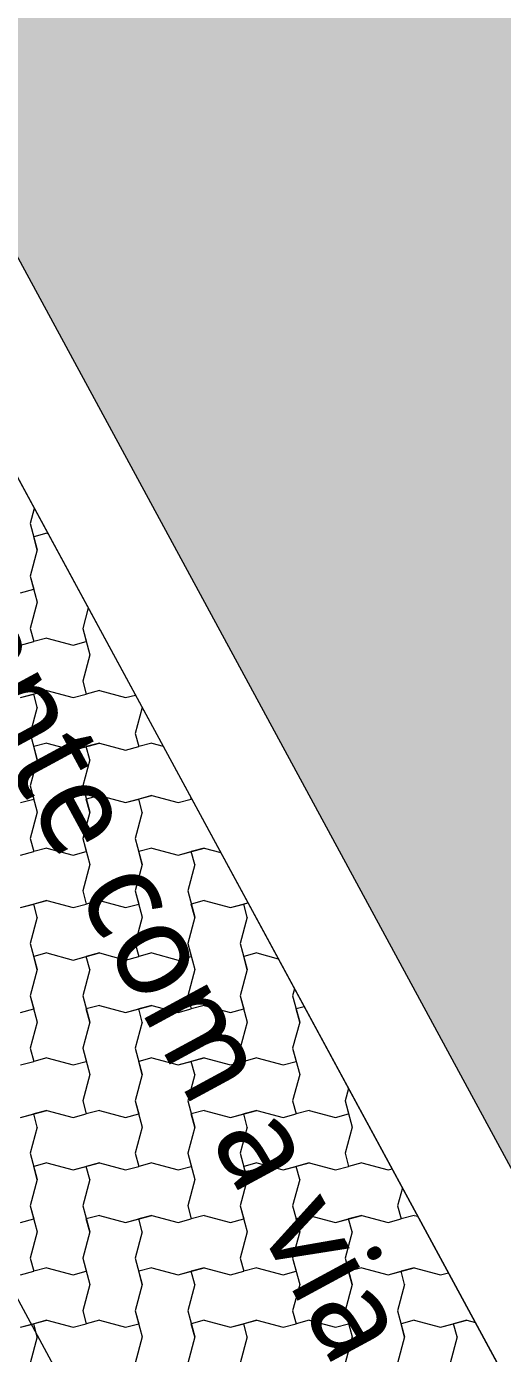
# Model space of a CAD drawing. Header units: metres. Extents: x -111189 to -108577, y -72951 to -72647.
# Drawn here: x -111175.472 to -111174.565, y -72926.03 to -72923.501 of the extents above; entities that cross this region are included whole.
import ezdxf

# ---------------------------------------------------------------- set-up
doc = ezdxf.new("R2010")
doc.units = ezdxf.units.M
doc.header["$MEASUREMENT"] = 0
doc.set_wipeout_variables(frame=1)
doc.linetypes.add('Wipeout_Contour', pattern=[1, 0, -1])
for name, color, linetype in [('00 - Cotas Implantação', 7, 'Continuous'), ('00 - Muros - Pormenores', 7, 'Continuous'), ('02 - PASSEIOS', 7, 'Continuous'), ('07 - MUROS', 7, 'Continuous'), ('Planta Piso -1_1_01 - TERRENO PROPOSTO', 7, 'Continuous')]:
    doc.layers.add(name, color=color, linetype=linetype)
doc.styles.add('ESTILO_GERADO_2', font='malgunsl.ttf')
doc.styles.add('ESTILO_GERADO_3', font='AGENCYR.TTF')
doc.dimstyles.new('ESTILO_GERADO__1', dxfattribs={"dimtxt": 0.15, "dimasz": 0.095, "dimexe": 0.18, "dimexo": 0.5, "dimgap": 0, "dimtad": 1, "dimzin": 0, "dimdsep": 46, "dimtxsty": 'ESTILO_GERADO_2', "dimblk": 'ARROWHEAD_2', "dimblk1": 'ARROWHEAD_2', "dimblk2": 'ARROWHEAD_2', "dimcen": 0.09, "dimclrd": 7, "dimclre": 7, "dimclrt": 7, "dimadec": 0, "dimazin": 0, "dimtfac": 1, "dimtdec": 4, "dimtmove": 0, "dimatfit": 3, "dimfxl": 1, "dimtolj": 1, "dimtzin": 0, "dimarcsym": 0})
doc.dimstyles.new('ESTILO_GERADO__2', dxfattribs={"dimtxt": 0.15, "dimasz": 0.057, "dimexe": 0.18, "dimexo": 0.05, "dimgap": 0, "dimtad": 1, "dimzin": 0, "dimdsep": 46, "dimtxsty": 'ESTILO_GERADO_3', "dimblk": 'ARROWHEAD_2', "dimblk1": 'ARROWHEAD_2', "dimblk2": 'ARROWHEAD_2', "dimcen": 0.09, "dimclrd": 7, "dimclre": 7, "dimclrt": 7, "dimadec": 0, "dimazin": 0, "dimtfac": 1, "dimtdec": 4, "dimtmove": 0, "dimatfit": 3, "dimfxl": 1, "dimtolj": 1, "dimtzin": 0, "dimarcsym": 0})

# ---------------------------------------------------------------- blocks, each defined once
blk = doc.blocks.new('*X25', base_point=(-110957.0649, -73026.2797))
at = {"layer": '02 - PASSEIOS', "color": 253, "linetype": 'Continuous', "lineweight": 9}
for p, q in [((-111175.4571, -72924.419), (-111175.4649, -72924.448)), ((-111175.4649, -72924.448), (-111175.4515, -72924.498)), ((-111175.4332, -72924.4663), (-111175.4582, -72924.473)), ((-111175.4332, -72924.4663), (-111175.4582, -72924.473)), ((-111175.4332, -72924.4663), (-111175.4312, -72924.4669)), ((-111175.4332, -72924.4663), (-111175.4312, -72924.4669)), ((-111175.4515, -72924.498), (-111175.4582, -72924.473)), ((-111175.4515, -72924.498), (-111175.4649, -72924.548)), ((-111175.4515, -72924.498), (-111175.4649, -72924.548)), ((-111175.4649, -72924.548), (-111175.4582, -72924.573)), ((-111175.4649, -72924.548), (-111175.4515, -72924.598)), ((-111175.4832, -72924.5797), (-111175.4582, -72924.573)), ((-111175.4515, -72924.598), (-111175.4649, -72924.648)), ((-111175.3543, -72924.6087), (-111175.3649, -72924.648)), ((-111175.3543, -72924.6087), (-111175.3649, -72924.648)), ((-111175.4649, -72924.648), (-111175.4582, -72924.673)), ((-111175.3649, -72924.648), (-111175.3582, -72924.673)), ((-111175.3649, -72924.648), (-111175.3515, -72924.698)), ((-111175.4832, -72924.6797), (-111175.4582, -72924.673)), ((-111175.4832, -72924.6797), (-111175.4582, -72924.673)), ((-111175.4332, -72924.6663), (-111175.4582, -72924.673)), ((-111175.4332, -72924.6663), (-111175.3832, -72924.6797)), ((-111175.3832, -72924.6797), (-111175.3582, -72924.673)), ((-111175.3515, -72924.698), (-111175.3649, -72924.748)), ((-111175.3649, -72924.748), (-111175.3582, -72924.773)), ((-111175.4832, -72924.7797), (-111175.4332, -72924.7663)), ((-111175.4832, -72924.7797), (-111175.4582, -72924.773)), ((-111175.4332, -72924.7663), (-111175.4582, -72924.773)), ((-111175.4515, -72924.798), (-111175.4582, -72924.773)), ((-111175.4332, -72924.7663), (-111175.3832, -72924.7797)), ((-111175.4332, -72924.7663), (-111175.3832, -72924.7797)), ((-111175.3832, -72924.7797), (-111175.3582, -72924.773)), ((-111175.3832, -72924.7797), (-111175.3582, -72924.773)), ((-111175.3332, -72924.7663), (-111175.3582, -72924.773)), ((-111175.3332, -72924.7663), (-111175.2832, -72924.7797)), ((-111175.2832, -72924.7797), (-111175.2644, -72924.7747)), ((-111175.4515, -72924.798), (-111175.4649, -72924.848)), ((-111175.2516, -72924.7985), (-111175.2649, -72924.848)), ((-111175.4649, -72924.848), (-111175.4515, -72924.898)), ((-111175.2649, -72924.848), (-111175.2582, -72924.873)), ((-111175.4332, -72924.8663), (-111175.4582, -72924.873)), ((-111175.4332, -72924.8663), (-111175.4582, -72924.873)), ((-111175.4515, -72924.898), (-111175.4582, -72924.873)), ((-111175.4332, -72924.8663), (-111175.3832, -72924.8797)), ((-111175.4332, -72924.8663), (-111175.3832, -72924.8797)), ((-111175.3832, -72924.8797), (-111175.3332, -72924.8663)), ((-111175.3832, -72924.8797), (-111175.3582, -72924.873)), ((-111175.3332, -72924.8663), (-111175.3582, -72924.873)), ((-111175.3515, -72924.898), (-111175.3582, -72924.873)), ((-111175.3332, -72924.8663), (-111175.2832, -72924.8797)), ((-111175.3332, -72924.8663), (-111175.2832, -72924.8797)), ((-111175.2832, -72924.8797), (-111175.2582, -72924.873)), ((-111175.2832, -72924.8797), (-111175.2582, -72924.873)), ((-111175.2332, -72924.8663), (-111175.2582, -72924.873)), ((-111175.2332, -72924.8663), (-111175.2117, -72924.8721)), ((-111175.4515, -72924.898), (-111175.4649, -72924.948)), ((-111175.4515, -72924.898), (-111175.4649, -72924.948)), ((-111175.3515, -72924.898), (-111175.3649, -72924.948)), ((-111175.4649, -72924.948), (-111175.4582, -72924.973)), ((-111175.4649, -72924.948), (-111175.4515, -72924.998)), ((-111175.3649, -72924.948), (-111175.3515, -72924.998)), ((-111175.4832, -72924.9797), (-111175.4582, -72924.973)), ((-111175.3332, -72924.9663), (-111175.3582, -72924.973)), ((-111175.3332, -72924.9663), (-111175.3582, -72924.973)), ((-111175.3515, -72924.998), (-111175.3582, -72924.973)), ((-111175.3332, -72924.9663), (-111175.2832, -72924.9797)), ((-111175.3332, -72924.9663), (-111175.2832, -72924.9797)), ((-111175.2832, -72924.9797), (-111175.2332, -72924.9663)), ((-111175.2832, -72924.9797), (-111175.2582, -72924.973)), ((-111175.2332, -72924.9663), (-111175.2582, -72924.973)), ((-111175.2515, -72924.998), (-111175.2582, -72924.973)), ((-111175.2332, -72924.9663), (-111175.1832, -72924.9797)), ((-111175.2332, -72924.9663), (-111175.1832, -72924.9797)), ((-111175.1832, -72924.9797), (-111175.1582, -72924.973)), ((-111175.1832, -72924.9797), (-111175.1582, -72924.973)), ((-111175.1593, -72924.9689), (-111175.1582, -72924.973)), ((-111175.1572, -72924.9728), (-111175.1582, -72924.973)), ((-111175.4515, -72924.998), (-111175.4649, -72925.048)), ((-111175.3515, -72924.998), (-111175.3649, -72925.048)), ((-111175.3515, -72924.998), (-111175.3649, -72925.048)), ((-111175.2515, -72924.998), (-111175.2649, -72925.048)), ((-111175.4649, -72925.048), (-111175.4582, -72925.073)), ((-111175.3649, -72925.048), (-111175.3582, -72925.073)), ((-111175.3649, -72925.048), (-111175.3515, -72925.098)), ((-111175.2649, -72925.048), (-111175.2515, -72925.098)), ((-111175.4832, -72925.0797), (-111175.4582, -72925.073)), ((-111175.4832, -72925.0797), (-111175.4582, -72925.073)), ((-111175.4332, -72925.0663), (-111175.4582, -72925.073)), ((-111175.4332, -72925.0663), (-111175.3832, -72925.0797)), ((-111175.3832, -72925.0797), (-111175.3582, -72925.073)), ((-111175.2332, -72925.0663), (-111175.2582, -72925.073)), ((-111175.2332, -72925.0663), (-111175.2582, -72925.073)), ((-111175.2515, -72925.098), (-111175.2582, -72925.073)), ((-111175.2332, -72925.0663), (-111175.1832, -72925.0797)), ((-111175.2332, -72925.0663), (-111175.1832, -72925.0797)), ((-111175.1832, -72925.0797), (-111175.1332, -72925.0663)), ((-111175.1832, -72925.0797), (-111175.1582, -72925.073)), ((-111175.1332, -72925.0663), (-111175.1582, -72925.073)), ((-111175.1515, -72925.098), (-111175.1582, -72925.073)), ((-111175.1332, -72925.0663), (-111175.102, -72925.0747)), ((-111175.1332, -72925.0663), (-111175.102, -72925.0747)), ((-111175.3515, -72925.098), (-111175.3649, -72925.148)), ((-111175.2515, -72925.098), (-111175.2649, -72925.148)), ((-111175.2515, -72925.098), (-111175.2649, -72925.148)), ((-111175.1515, -72925.098), (-111175.1649, -72925.148)), ((-111175.3649, -72925.148), (-111175.3582, -72925.173)), ((-111175.2649, -72925.148), (-111175.2582, -72925.173)), ((-111175.2649, -72925.148), (-111175.2515, -72925.198)), ((-111175.1649, -72925.148), (-111175.1515, -72925.198)), ((-111175.4832, -72925.1797), (-111175.4332, -72925.1663)), ((-111175.4832, -72925.1797), (-111175.4582, -72925.173)), ((-111175.4332, -72925.1663), (-111175.4582, -72925.173)), ((-111175.4515, -72925.198), (-111175.4582, -72925.173)), ((-111175.4332, -72925.1663), (-111175.3832, -72925.1797)), ((-111175.4332, -72925.1663), (-111175.3832, -72925.1797)), ((-111175.3832, -72925.1797), (-111175.3582, -72925.173)), ((-111175.3832, -72925.1797), (-111175.3582, -72925.173)), ((-111175.3332, -72925.1663), (-111175.3582, -72925.173)), ((-111175.3332, -72925.1663), (-111175.2832, -72925.1797)), ((-111175.2832, -72925.1797), (-111175.2582, -72925.173)), ((-111175.1332, -72925.1663), (-111175.1582, -72925.173)), ((-111175.1332, -72925.1663), (-111175.1582, -72925.173)), ((-111175.1515, -72925.198), (-111175.1582, -72925.173)), ((-111175.1332, -72925.1663), (-111175.0832, -72925.1797)), ((-111175.1332, -72925.1663), (-111175.0832, -72925.1797)), ((-111175.0832, -72925.1797), (-111175.0499, -72925.1708)), ((-111175.0832, -72925.1797), (-111175.0582, -72925.173)), ((-111175.0499, -72925.1708), (-111175.0582, -72925.173)), ((-111175.0515, -72925.198), (-111175.0582, -72925.173)), ((-111175.4515, -72925.198), (-111175.4649, -72925.248)), ((-111175.2515, -72925.198), (-111175.2649, -72925.248)), ((-111175.1515, -72925.198), (-111175.1649, -72925.248)), ((-111175.1515, -72925.198), (-111175.1649, -72925.248)), ((-111175.0515, -72925.198), (-111175.0649, -72925.248)), ((-111175.4649, -72925.248), (-111175.4515, -72925.298)), ((-111175.2649, -72925.248), (-111175.2582, -72925.273)), ((-111175.1649, -72925.248), (-111175.1582, -72925.273)), ((-111175.1649, -72925.248), (-111175.1515, -72925.298)), ((-111175.0649, -72925.248), (-111175.0515, -72925.298)), ((-111175.4332, -72925.2663), (-111175.4582, -72925.273)), ((-111175.4332, -72925.2663), (-111175.4582, -72925.273)), ((-111175.4515, -72925.298), (-111175.4582, -72925.273)), ((-111175.4332, -72925.2663), (-111175.3832, -72925.2797)), ((-111175.4332, -72925.2663), (-111175.3832, -72925.2797)), ((-111175.3832, -72925.2797), (-111175.3332, -72925.2663)), ((-111175.3832, -72925.2797), (-111175.3582, -72925.273)), ((-111175.3332, -72925.2663), (-111175.3582, -72925.273)), ((-111175.3515, -72925.298), (-111175.3582, -72925.273)), ((-111175.3332, -72925.2663), (-111175.2832, -72925.2797)), ((-111175.3332, -72925.2663), (-111175.2832, -72925.2797)), ((-111175.2832, -72925.2797), (-111175.2582, -72925.273)), ((-111175.2832, -72925.2797), (-111175.2582, -72925.273)), ((-111175.2332, -72925.2663), (-111175.2582, -72925.273)), ((-111175.2332, -72925.2663), (-111175.1832, -72925.2797)), ((-111175.1832, -72925.2797), (-111175.1582, -72925.273)), ((-111175.0332, -72925.2663), (-111175.0582, -72925.273)), ((-111175.0332, -72925.2663), (-111175.0582, -72925.273)), ((-111175.0515, -72925.298), (-111175.0582, -72925.273)), ((-111175.0332, -72925.2663), (-111174.9923, -72925.2773)), ((-111175.0332, -72925.2663), (-111174.9923, -72925.2773)), ((-111175.4515, -72925.298), (-111175.4649, -72925.348)), ((-111175.4515, -72925.298), (-111175.4649, -72925.348)), ((-111175.3515, -72925.298), (-111175.3649, -72925.348)), ((-111175.1515, -72925.298), (-111175.1649, -72925.348)), ((-111175.0515, -72925.298), (-111175.0649, -72925.348)), ((-111175.0515, -72925.298), (-111175.0649, -72925.348)), ((-111175.4649, -72925.348), (-111175.4582, -72925.373)), ((-111175.4649, -72925.348), (-111175.4515, -72925.398)), ((-111175.3649, -72925.348), (-111175.3515, -72925.398)), ((-111175.1649, -72925.348), (-111175.1582, -72925.373)), ((-111175.0649, -72925.348), (-111175.0582, -72925.373)), ((-111175.0649, -72925.348), (-111175.0515, -72925.398)), ((-111174.9613, -72925.3346), (-111174.9649, -72925.348)), ((-111174.9649, -72925.348), (-111174.9515, -72925.398)), ((-111175.4832, -72925.3797), (-111175.4582, -72925.373)), ((-111175.3332, -72925.3663), (-111175.3582, -72925.373)), ((-111175.3332, -72925.3663), (-111175.3582, -72925.373)), ((-111175.3515, -72925.398), (-111175.3582, -72925.373)), ((-111175.3332, -72925.3663), (-111175.2832, -72925.3797)), ((-111175.3332, -72925.3663), (-111175.2832, -72925.3797)), ((-111175.2832, -72925.3797), (-111175.2332, -72925.3663)), ((-111175.2832, -72925.3797), (-111175.2582, -72925.373)), ((-111175.2332, -72925.3663), (-111175.2582, -72925.373)), ((-111175.2515, -72925.398), (-111175.2582, -72925.373)), ((-111175.2332, -72925.3663), (-111175.1832, -72925.3797)), ((-111175.2332, -72925.3663), (-111175.1832, -72925.3797)), ((-111175.1832, -72925.3797), (-111175.1582, -72925.373)), ((-111175.1832, -72925.3797), (-111175.1582, -72925.373)), ((-111175.1332, -72925.3663), (-111175.1582, -72925.373)), ((-111175.1332, -72925.3663), (-111175.0832, -72925.3797)), ((-111175.0832, -72925.3797), (-111175.0582, -72925.373)), ((-111174.9427, -72925.3689), (-111174.9582, -72925.373)), ((-111174.9427, -72925.3689), (-111174.9582, -72925.373)), ((-111174.9515, -72925.398), (-111174.9582, -72925.373)), ((-111175.4515, -72925.398), (-111175.4649, -72925.448)), ((-111175.3515, -72925.398), (-111175.3649, -72925.448)), ((-111175.3515, -72925.398), (-111175.3649, -72925.448)), ((-111175.2515, -72925.398), (-111175.2649, -72925.448)), ((-111175.0515, -72925.398), (-111175.0649, -72925.448)), ((-111174.9515, -72925.398), (-111174.9649, -72925.448)), ((-111174.9515, -72925.398), (-111174.9649, -72925.448)), ((-111175.4649, -72925.448), (-111175.4582, -72925.473)), ((-111175.3649, -72925.448), (-111175.3582, -72925.473)), ((-111175.3649, -72925.448), (-111175.3515, -72925.498)), ((-111175.2649, -72925.448), (-111175.2515, -72925.498)), ((-111175.0649, -72925.448), (-111175.0582, -72925.473)), ((-111174.9649, -72925.448), (-111174.9582, -72925.473)), ((-111174.9649, -72925.448), (-111174.9515, -72925.498)), ((-111175.4832, -72925.4797), (-111175.4582, -72925.473)), ((-111175.4832, -72925.4797), (-111175.4582, -72925.473)), ((-111175.4332, -72925.4663), (-111175.4582, -72925.473)), ((-111175.4332, -72925.4663), (-111175.3832, -72925.4797)), ((-111175.3832, -72925.4797), (-111175.3582, -72925.473)), ((-111175.2332, -72925.4663), (-111175.2582, -72925.473)), ((-111175.2332, -72925.4663), (-111175.2582, -72925.473)), ((-111175.2515, -72925.498), (-111175.2582, -72925.473)), ((-111175.2332, -72925.4663), (-111175.1832, -72925.4797)), ((-111175.2332, -72925.4663), (-111175.1832, -72925.4797)), ((-111175.1832, -72925.4797), (-111175.1332, -72925.4663)), ((-111175.1832, -72925.4797), (-111175.1582, -72925.473)), ((-111175.1332, -72925.4663), (-111175.1582, -72925.473)), ((-111175.1515, -72925.498), (-111175.1582, -72925.473)), ((-111175.1332, -72925.4663), (-111175.0832, -72925.4797)), ((-111175.1332, -72925.4663), (-111175.0832, -72925.4797)), ((-111175.0832, -72925.4797), (-111175.0582, -72925.473)), ((-111175.0832, -72925.4797), (-111175.0582, -72925.473)), ((-111175.0332, -72925.4663), (-111175.0582, -72925.473)), ((-111175.0332, -72925.4663), (-111174.9832, -72925.4797)), ((-111174.9832, -72925.4797), (-111174.9582, -72925.473)), ((-111175.3515, -72925.498), (-111175.3649, -72925.548)), ((-111175.2515, -72925.498), (-111175.2649, -72925.548)), ((-111175.2515, -72925.498), (-111175.2649, -72925.548)), ((-111175.1515, -72925.498), (-111175.1649, -72925.548)), ((-111174.9515, -72925.498), (-111174.9649, -72925.548)), ((-111174.8585, -72925.5243), (-111174.8649, -72925.548)), ((-111174.8585, -72925.5243), (-111174.8649, -72925.548)), ((-111175.3649, -72925.548), (-111175.3582, -72925.573)), ((-111175.2649, -72925.548), (-111175.2582, -72925.573)), ((-111175.2649, -72925.548), (-111175.2515, -72925.598)), ((-111175.1649, -72925.548), (-111175.1515, -72925.598)), ((-111174.9649, -72925.548), (-111174.9582, -72925.573)), ((-111174.8649, -72925.548), (-111174.8582, -72925.573)), ((-111174.8649, -72925.548), (-111174.8515, -72925.598)), ((-111175.4832, -72925.5797), (-111175.4332, -72925.5663)), ((-111175.4832, -72925.5797), (-111175.4582, -72925.573)), ((-111175.4332, -72925.5663), (-111175.4582, -72925.573)), ((-111175.4515, -72925.598), (-111175.4582, -72925.573)), ((-111175.4332, -72925.5663), (-111175.3832, -72925.5797)), ((-111175.4332, -72925.5663), (-111175.3832, -72925.5797)), ((-111175.3832, -72925.5797), (-111175.3582, -72925.573)), ((-111175.3832, -72925.5797), (-111175.3582, -72925.573)), ((-111175.3332, -72925.5663), (-111175.3582, -72925.573)), ((-111175.3332, -72925.5663), (-111175.2832, -72925.5797)), ((-111175.2832, -72925.5797), (-111175.2582, -72925.573)), ((-111175.1332, -72925.5663), (-111175.1582, -72925.573)), ((-111175.1332, -72925.5663), (-111175.1582, -72925.573)), ((-111175.1515, -72925.598), (-111175.1582, -72925.573)), ((-111175.1332, -72925.5663), (-111175.0832, -72925.5797)), ((-111175.1332, -72925.5663), (-111175.0832, -72925.5797)), ((-111175.0832, -72925.5797), (-111175.0332, -72925.5663)), ((-111175.0832, -72925.5797), (-111175.0582, -72925.573)), ((-111175.0332, -72925.5663), (-111175.0582, -72925.573)), ((-111175.0515, -72925.598), (-111175.0582, -72925.573)), ((-111175.0332, -72925.5663), (-111174.9832, -72925.5797)), ((-111175.0332, -72925.5663), (-111174.9832, -72925.5797)), ((-111174.9832, -72925.5797), (-111174.9582, -72925.573)), ((-111174.9832, -72925.5797), (-111174.9582, -72925.573)), ((-111174.9332, -72925.5663), (-111174.9582, -72925.573)), ((-111174.9332, -72925.5663), (-111174.8832, -72925.5797)), ((-111174.8832, -72925.5797), (-111174.8582, -72925.573)), ((-111175.4515, -72925.598), (-111175.4649, -72925.648)), ((-111175.2515, -72925.598), (-111175.2649, -72925.648)), ((-111175.1515, -72925.598), (-111175.1649, -72925.648)), ((-111175.1515, -72925.598), (-111175.1649, -72925.648)), ((-111175.0515, -72925.598), (-111175.0649, -72925.648)), ((-111174.8515, -72925.598), (-111174.8649, -72925.648)), ((-111175.4649, -72925.648), (-111175.4515, -72925.698)), ((-111175.2649, -72925.648), (-111175.2582, -72925.673)), ((-111175.1649, -72925.648), (-111175.1582, -72925.673)), ((-111175.1649, -72925.648), (-111175.1515, -72925.698)), ((-111175.0649, -72925.648), (-111175.0515, -72925.698)), ((-111174.8649, -72925.648), (-111174.8582, -72925.673)), ((-111175.4332, -72925.6663), (-111175.4582, -72925.673)), ((-111175.4332, -72925.6663), (-111175.4582, -72925.673)), ((-111175.4515, -72925.698), (-111175.4582, -72925.673)), ((-111175.4332, -72925.6663), (-111175.3832, -72925.6797)), ((-111175.4332, -72925.6663), (-111175.3832, -72925.6797)), ((-111175.3832, -72925.6797), (-111175.3332, -72925.6663)), ((-111175.3832, -72925.6797), (-111175.3582, -72925.673)), ((-111175.3332, -72925.6663), (-111175.3582, -72925.673)), ((-111175.3515, -72925.698), (-111175.3582, -72925.673)), ((-111175.3332, -72925.6663), (-111175.2832, -72925.6797)), ((-111175.3332, -72925.6663), (-111175.2832, -72925.6797)), ((-111175.2832, -72925.6797), (-111175.2582, -72925.673)), ((-111175.2832, -72925.6797), (-111175.2582, -72925.673)), ((-111175.2332, -72925.6663), (-111175.2582, -72925.673)), ((-111175.2332, -72925.6663), (-111175.1832, -72925.6797)), ((-111175.1832, -72925.6797), (-111175.1582, -72925.673)), ((-111175.0332, -72925.6663), (-111175.0582, -72925.673)), ((-111175.0332, -72925.6663), (-111175.0582, -72925.673)), ((-111175.0515, -72925.698), (-111175.0582, -72925.673)), ((-111175.0332, -72925.6663), (-111174.9832, -72925.6797)), ((-111175.0332, -72925.6663), (-111174.9832, -72925.6797)), ((-111174.9832, -72925.6797), (-111174.9332, -72925.6663)), ((-111174.9832, -72925.6797), (-111174.9582, -72925.673)), ((-111174.9332, -72925.6663), (-111174.9582, -72925.673)), ((-111174.9515, -72925.698), (-111174.9582, -72925.673)), ((-111174.9332, -72925.6663), (-111174.8832, -72925.6797)), ((-111174.9332, -72925.6663), (-111174.8832, -72925.6797)), ((-111174.8832, -72925.6797), (-111174.8582, -72925.673)), ((-111174.8832, -72925.6797), (-111174.8582, -72925.673)), ((-111174.8332, -72925.6663), (-111174.8582, -72925.673)), ((-111174.8332, -72925.6663), (-111174.7832, -72925.6797)), ((-111174.7832, -72925.6797), (-111174.7755, -72925.6777)), ((-111175.4515, -72925.698), (-111175.4649, -72925.748)), ((-111175.4515, -72925.698), (-111175.4649, -72925.748)), ((-111175.3515, -72925.698), (-111175.3649, -72925.748)), ((-111175.1515, -72925.698), (-111175.1649, -72925.748)), ((-111175.0515, -72925.698), (-111175.0649, -72925.748)), ((-111175.0515, -72925.698), (-111175.0649, -72925.748)), ((-111174.9515, -72925.698), (-111174.9649, -72925.748)), ((-111174.7558, -72925.714), (-111174.7649, -72925.748)), ((-111175.4649, -72925.748), (-111175.4582, -72925.773)), ((-111175.4649, -72925.748), (-111175.4515, -72925.798)), ((-111175.3649, -72925.748), (-111175.3515, -72925.798)), ((-111175.1649, -72925.748), (-111175.1582, -72925.773)), ((-111175.0649, -72925.748), (-111175.0582, -72925.773)), ((-111175.0649, -72925.748), (-111175.0515, -72925.798)), ((-111174.9649, -72925.748), (-111174.9515, -72925.798)), ((-111174.7649, -72925.748), (-111174.7582, -72925.773)), ((-111175.4832, -72925.7797), (-111175.4582, -72925.773)), ((-111175.3332, -72925.7663), (-111175.3582, -72925.773)), ((-111175.3332, -72925.7663), (-111175.3582, -72925.773)), ((-111175.3515, -72925.798), (-111175.3582, -72925.773)), ((-111175.3332, -72925.7663), (-111175.2832, -72925.7797)), ((-111175.3332, -72925.7663), (-111175.2832, -72925.7797)), ((-111175.2832, -72925.7797), (-111175.2332, -72925.7663)), ((-111175.2832, -72925.7797), (-111175.2582, -72925.773)), ((-111175.2332, -72925.7663), (-111175.2582, -72925.773)), ((-111175.2515, -72925.798), (-111175.2582, -72925.773)), ((-111175.2332, -72925.7663), (-111175.1832, -72925.7797)), ((-111175.2332, -72925.7663), (-111175.1832, -72925.7797)), ((-111175.1832, -72925.7797), (-111175.1582, -72925.773)), ((-111175.1832, -72925.7797), (-111175.1582, -72925.773)), ((-111175.1332, -72925.7663), (-111175.1582, -72925.773)), ((-111175.1332, -72925.7663), (-111175.0832, -72925.7797)), ((-111175.0832, -72925.7797), (-111175.0582, -72925.773)), ((-111174.9332, -72925.7663), (-111174.9582, -72925.773)), ((-111174.9332, -72925.7663), (-111174.9582, -72925.773)), ((-111174.9515, -72925.798), (-111174.9582, -72925.773)), ((-111174.9332, -72925.7663), (-111174.8832, -72925.7797)), ((-111174.9332, -72925.7663), (-111174.8832, -72925.7797)), ((-111174.8832, -72925.7797), (-111174.8332, -72925.7663)), ((-111174.8832, -72925.7797), (-111174.8582, -72925.773)), ((-111174.8332, -72925.7663), (-111174.8582, -72925.773)), ((-111174.8515, -72925.798), (-111174.8582, -72925.773)), ((-111174.8332, -72925.7663), (-111174.7832, -72925.7797)), ((-111174.8332, -72925.7663), (-111174.7832, -72925.7797)), ((-111174.7832, -72925.7797), (-111174.7582, -72925.773)), ((-111174.7832, -72925.7797), (-111174.7582, -72925.773)), ((-111174.7332, -72925.7663), (-111174.7582, -72925.773)), ((-111174.7332, -72925.7663), (-111174.7265, -72925.7681)), ((-111175.4515, -72925.798), (-111175.4649, -72925.848)), ((-111175.3515, -72925.798), (-111175.3649, -72925.848)), ((-111175.3515, -72925.798), (-111175.3649, -72925.848)), ((-111175.2515, -72925.798), (-111175.2649, -72925.848)), ((-111175.0515, -72925.798), (-111175.0649, -72925.848)), ((-111174.9515, -72925.798), (-111174.9649, -72925.848)), ((-111174.9515, -72925.798), (-111174.9649, -72925.848)), ((-111174.8515, -72925.798), (-111174.8649, -72925.848)), ((-111175.4649, -72925.848), (-111175.4582, -72925.873)), ((-111175.3649, -72925.848), (-111175.3582, -72925.873)), ((-111175.3649, -72925.848), (-111175.3515, -72925.898)), ((-111175.2649, -72925.848), (-111175.2515, -72925.898)), ((-111175.0649, -72925.848), (-111175.0582, -72925.873)), ((-111174.9649, -72925.848), (-111174.9582, -72925.873)), ((-111174.9649, -72925.848), (-111174.9515, -72925.898)), ((-111174.8649, -72925.848), (-111174.8515, -72925.898)), ((-111175.4832, -72925.8797), (-111175.4582, -72925.873)), ((-111175.4832, -72925.8797), (-111175.4582, -72925.873)), ((-111175.4332, -72925.8663), (-111175.4582, -72925.873)), ((-111175.4332, -72925.8663), (-111175.3832, -72925.8797)), ((-111175.3832, -72925.8797), (-111175.3582, -72925.873)), ((-111175.2332, -72925.8663), (-111175.2582, -72925.873)), ((-111175.2332, -72925.8663), (-111175.2582, -72925.873)), ((-111175.2515, -72925.898), (-111175.2582, -72925.873)), ((-111175.2332, -72925.8663), (-111175.1832, -72925.8797)), ((-111175.2332, -72925.8663), (-111175.1832, -72925.8797)), ((-111175.1832, -72925.8797), (-111175.1332, -72925.8663)), ((-111175.1832, -72925.8797), (-111175.1582, -72925.873)), ((-111175.1332, -72925.8663), (-111175.1582, -72925.873)), ((-111175.1515, -72925.898), (-111175.1582, -72925.873)), ((-111175.1332, -72925.8663), (-111175.0832, -72925.8797)), ((-111175.1332, -72925.8663), (-111175.0832, -72925.8797)), ((-111175.0832, -72925.8797), (-111175.0582, -72925.873)), ((-111175.0832, -72925.8797), (-111175.0582, -72925.873)), ((-111175.0332, -72925.8663), (-111175.0582, -72925.873)), ((-111175.0332, -72925.8663), (-111174.9832, -72925.8797)), ((-111174.9832, -72925.8797), (-111174.9582, -72925.873)), ((-111174.8332, -72925.8663), (-111174.8582, -72925.873)), ((-111174.8332, -72925.8663), (-111174.8582, -72925.873)), ((-111174.8515, -72925.898), (-111174.8582, -72925.873)), ((-111174.8332, -72925.8663), (-111174.7832, -72925.8797)), ((-111174.8332, -72925.8663), (-111174.7832, -72925.8797)), ((-111174.7832, -72925.8797), (-111174.7332, -72925.8663)), ((-111174.7832, -72925.8797), (-111174.7582, -72925.873)), ((-111174.7332, -72925.8663), (-111174.7582, -72925.873)), ((-111174.7515, -72925.898), (-111174.7582, -72925.873)), ((-111174.7332, -72925.8663), (-111174.6832, -72925.8797)), ((-111174.7332, -72925.8663), (-111174.6832, -72925.8797)), ((-111174.6832, -72925.8797), (-111174.6682, -72925.8757)), ((-111174.6832, -72925.8797), (-111174.6682, -72925.8757)), ((-111175.3515, -72925.898), (-111175.3649, -72925.948)), ((-111175.2515, -72925.898), (-111175.2649, -72925.948)), ((-111175.2515, -72925.898), (-111175.2649, -72925.948)), ((-111175.1515, -72925.898), (-111175.1649, -72925.948)), ((-111174.9515, -72925.898), (-111174.9649, -72925.948)), ((-111174.8515, -72925.898), (-111174.8649, -72925.948)), ((-111174.8515, -72925.898), (-111174.8649, -72925.948)), ((-111174.7515, -72925.898), (-111174.7649, -72925.948)), ((-111175.3649, -72925.948), (-111175.3582, -72925.973)), ((-111175.2649, -72925.948), (-111175.2582, -72925.973)), ((-111175.2649, -72925.948), (-111175.2515, -72925.998)), ((-111175.1649, -72925.948), (-111175.1515, -72925.998)), ((-111174.9649, -72925.948), (-111174.9582, -72925.973)), ((-111174.8649, -72925.948), (-111174.8582, -72925.973)), ((-111174.8649, -72925.948), (-111174.8515, -72925.998)), ((-111174.7649, -72925.948), (-111174.7515, -72925.998)), ((-111175.4832, -72925.9797), (-111175.4332, -72925.9663)), ((-111175.4832, -72925.9797), (-111175.4582, -72925.973)), ((-111175.4332, -72925.9663), (-111175.4582, -72925.973)), ((-111175.4515, -72925.998), (-111175.4582, -72925.973)), ((-111175.4332, -72925.9663), (-111175.3832, -72925.9797)), ((-111175.4332, -72925.9663), (-111175.3832, -72925.9797)), ((-111175.3832, -72925.9797), (-111175.3582, -72925.973)), ((-111175.3832, -72925.9797), (-111175.3582, -72925.973)), ((-111175.3332, -72925.9663), (-111175.3582, -72925.973)), ((-111175.3332, -72925.9663), (-111175.2832, -72925.9797)), ((-111175.2832, -72925.9797), (-111175.2582, -72925.973)), ((-111175.1332, -72925.9663), (-111175.1582, -72925.973)), ((-111175.1332, -72925.9663), (-111175.1582, -72925.973)), ((-111175.1515, -72925.998), (-111175.1582, -72925.973)), ((-111175.1332, -72925.9663), (-111175.0832, -72925.9797)), ((-111175.1332, -72925.9663), (-111175.0832, -72925.9797)), ((-111175.0832, -72925.9797), (-111175.0332, -72925.9663)), ((-111175.0832, -72925.9797), (-111175.0582, -72925.973)), ((-111175.0332, -72925.9663), (-111175.0582, -72925.973)), ((-111175.0515, -72925.998), (-111175.0582, -72925.973)), ((-111175.0332, -72925.9663), (-111174.9832, -72925.9797)), ((-111175.0332, -72925.9663), (-111174.9832, -72925.9797)), ((-111174.9832, -72925.9797), (-111174.9582, -72925.973)), ((-111174.9832, -72925.9797), (-111174.9582, -72925.973)), ((-111174.9332, -72925.9663), (-111174.9582, -72925.973)), ((-111174.9332, -72925.9663), (-111174.8832, -72925.9797)), ((-111174.8832, -72925.9797), (-111174.8582, -72925.973)), ((-111174.7332, -72925.9663), (-111174.7582, -72925.973)), ((-111174.7332, -72925.9663), (-111174.7582, -72925.973)), ((-111174.7515, -72925.998), (-111174.7582, -72925.973)), ((-111174.7332, -72925.9663), (-111174.6832, -72925.9797)), ((-111174.7332, -72925.9663), (-111174.6832, -72925.9797)), ((-111174.6832, -72925.9797), (-111174.6332, -72925.9663)), ((-111174.6832, -72925.9797), (-111174.6582, -72925.973)), ((-111174.6332, -72925.9663), (-111174.6582, -72925.973)), ((-111174.6515, -72925.998), (-111174.6582, -72925.973)), ((-111174.6332, -72925.9663), (-111174.6168, -72925.9707)), ((-111174.6332, -72925.9663), (-111174.6168, -72925.9707)), ((-111175.4515, -72925.998), (-111175.4649, -72926.048)), ((-111175.2515, -72925.998), (-111175.2649, -72926.048)), ((-111175.1515, -72925.998), (-111175.1649, -72926.048)), ((-111175.1515, -72925.998), (-111175.1649, -72926.048)), ((-111175.0515, -72925.998), (-111175.0649, -72926.048)), ((-111174.8515, -72925.998), (-111174.8649, -72926.048)), ((-111174.7515, -72925.998), (-111174.7649, -72926.048)), ((-111174.7515, -72925.998), (-111174.7649, -72926.048)), ((-111174.6515, -72925.998), (-111174.6649, -72926.048))]:
    blk.add_line(p, q, dxfattribs=at)
blk = doc.blocks.new('Malha_8_1', base_point=(-111182.45, -72914.5203))
at = {"color": 254, "linetype": 'Wipeout_Contour', "lineweight": 0, "ltscale": 1861428.278801215}
blk.add_wipeout([(-111182.45, -72914.5203), (-111181.1398, -72916.9324), (-111179.283, -72920.3506), (-111178.6992, -72921.4255), (-111173.1932, -72931.5618), (-111171.3979, -72934.867), (-111163.9365, -72948.6033), (-111162.5896, -72948.18), (-111170.1617, -72934.1975), (-111171.9536, -72930.8885), (-111177.4458, -72920.7467), (-111178.0283, -72919.6711), (-111179.8807, -72916.2505), (-111181.0503, -72914.0907)], dxfattribs=at).dxf.layer = '02 - PASSEIOS'
at = {"layer": '02 - PASSEIOS', "color": 7, "linetype": 'Continuous', "lineweight": 13, "flags": 128}
blk.add_lwpolyline([(-111182.45, -72914.5203), (-111181.0503, -72914.0907), (-111179.8807, -72916.2505), (-111178.0283, -72919.6711), (-111177.4458, -72920.7467), (-111171.9536, -72930.8885), (-111170.1617, -72934.1975), (-111162.5896, -72948.18), (-111163.9365, -72948.6033), (-111171.3979, -72934.867), (-111173.1932, -72931.5618), (-111178.6992, -72921.4255), (-111179.283, -72920.3506), (-111181.1398, -72916.9324)], close=True, dxfattribs=at)
at = {"layer": '02 - PASSEIOS', "color": 7, "lineweight": 13}
blk.add_blockref('*X25', (-110957.0649, -73026.2797), dxfattribs=at)
blk = doc.blocks.new('*D84', base_point=(-110957.0649, -73026.2797))
at = {"layer": '00 - Muros - Pormenores', "color": 7, "linetype": 'Continuous', "lineweight": 5, "transparency": 16777216}
for p, q in [((-111178.2899, -72920.8715), (-111178.191, -72920.818)), ((-111178.1972, -72920.8459), (-111178.2838, -72920.8436)), ((-111178.2405, -72920.8448), (-111178.0923, -72921.1183)), ((-111178.1418, -72921.1451), (-111178.0429, -72921.0915)), ((-111178.0491, -72921.1195), (-111178.1356, -72921.1171)), ((-111178.0923, -72921.1183), (-111170.9142, -72934.3734))]:
    blk.add_line(p, q, dxfattribs=at)
at = {"layer": '00 - Muros - Pormenores', "color": 7, "lineweight": 5, "transparency": 16777216, "insert": (-111178.1968, -72920.8624), "char_height": 0.15, "attachment_point": 7, "rotation": 298.4373, "style": 'ESTILO_GERADO_3'}
blk.add_mtext('\\A1;{\\pql;\\fAgency FB|b0|i0|c0|p0;\\W1.000000;0,31}', dxfattribs=at)
blk = doc.blocks.new('ARROWHEAD_2')
at = {"color": 0, "linetype": 'Continuous', "lineweight": 0}
for p, q in [((-0.378, -0.655), (0.378, 0.655)), ((0, 0), (-1, 0))]:
    blk.add_line(p, q, dxfattribs=at)
blk = doc.blocks.new('*D85', base_point=(-110957.0649, -73026.2797))
at = {"layer": '00 - Muros - Pormenores', "color": 7, "linetype": 'Continuous', "lineweight": 5, "transparency": 16777216}
for p, q in [((-111178.1418, -72921.1451), (-111178.0429, -72921.0915)), ((-111178.0491, -72921.1195), (-111178.1356, -72921.1171)), ((-111178.0923, -72921.1183), (-111170.9142, -72934.3734)), ((-111170.9637, -72934.4002), (-111170.8647, -72934.3466)), ((-111170.9575, -72934.3722), (-111170.8709, -72934.3746)), ((-111170.9142, -72934.3734), (-111170.8967, -72934.4057))]:
    blk.add_line(p, q, dxfattribs=at)
at = {"layer": '00 - Muros - Pormenores', "color": 7, "lineweight": 5, "transparency": 16777216, "insert": (-111174.55, -72927.5966), "char_height": 0.15, "attachment_point": 7, "rotation": 298.4373, "style": 'ESTILO_GERADO_3'}
blk.add_mtext('\\A1;{\\pql;\\fAgency FB|b0|i0|c0|p0;\\W1.000000;15,07}', dxfattribs=at)
blk = doc.blocks.new('Alçado_5_1', base_point=(-111181.4997, -72914.2286))
at = {"layer": '00 - Muros - Pormenores', "color": 7, "lineweight": 5, "insert": (-111174.5273, -72926.8467), "char_height": 0.18, "attachment_point": 9, "rotation": 298.4376, "style": 'ESTILO_GERADO_2'}
blk.add_mtext('\\A1;{\\pqr;\\pt0;\\fMalgun Gothic Semilight|b0|i0|c0|p0;\\W1.000000;Alçado - Muro 1 - Confinante com a via pública}', dxfattribs=at)
blk = doc.blocks.new('*D134', base_point=(-110957.0649, -73026.2797))
at = {"layer": '00 - Cotas Implantação', "color": 7, "linetype": 'Continuous', "lineweight": 5, "transparency": 16777216}
for p, q in [((-111174.9866, -72914.9467), (-111175.0048, -72914.8883)), ((-111174.8971, -72914.9189), (-111175.4641, -72915.0951)), ((-111174.9162, -72914.9626), (-111175.057, -72914.9308)), ((-111173.5592, -72919.5385), (-111174.9866, -72914.9467)), ((-111173.0818, -72919.3901), (-111173.6487, -72919.5663)), ((-111173.6296, -72919.5226), (-111173.4888, -72919.5544)), ((-111172.0008, -72924.5518), (-111173.5592, -72919.5385))]:
    blk.add_line(p, q, dxfattribs=at)
at = {"layer": '00 - Cotas Implantação', "color": 7, "lineweight": 5, "transparency": 16777216, "insert": (-111174.2978, -72917.0616), "char_height": 0.15, "attachment_point": 7, "rotation": 287.2685, "style": 'ESTILO_GERADO_2'}
blk.add_mtext('\\A1;{\\pql;\\fMalgun Gothic Semilight|b0|i0|c0|p0;\\W1.000000;4,81}', dxfattribs=at)

msp = doc.modelspace()

# ---------------------------------------------------------------- block references
at = {"layer": '02 - PASSEIOS', "color": 7, "lineweight": 13}
msp.add_blockref('Malha_8_1', (-111182.45, -72914.5203), dxfattribs=at)

# ---------------------------------------------------------------- next in the draw order: hatches: boundary and pattern name
at = {"layer": 'Planta Piso -1_1_01 - TERRENO PROPOSTO', "linetype": 'Continuous', "lineweight": 0, "true_color": 0xd7ebd2, "transparency": 33554539}
msp.add_hatch(color=254, dxfattribs=at).paths.add_polyline_path([(-111164.7565, -72932.2692), (-111164.1807, -72932.0877), (-111163.7998, -72931.9676), (-111163.7312, -72931.946), (-111163.5374, -72931.8849), (-111162.9465, -72931.6987), (-111160.4884, -72930.9239), (-111158.8502, -72930.4076), (-111159.9176, -72926.9741), (-111159.9777, -72926.7807), (-111160.0433, -72926.5697), (-111160.1017, -72926.3817), (-111160.2181, -72926.0072), (-111160.2733, -72925.8296), (-111160.3628, -72925.8574), (-111160.007, -72927.0019), (-111160.389, -72927.1207), (-111160.7448, -72925.9761), (-111160.8558, -72926.0106), (-111160.5, -72927.1552), (-111160.882, -72927.2739), (-111161.0601, -72926.701), (-111161.1711, -72926.7355), (-111160.993, -72927.3084), (-111161.375, -72927.4272), (-111161.5531, -72926.8542), (-111161.6634, -72926.8885), (-111161.6641, -72926.8887), (-111161.486, -72927.4617), (-111161.8679, -72927.5804), (-111162.0461, -72927.0075), (-111162.1571, -72927.042), (-111161.979, -72927.6149), (-111162.3609, -72927.7337), (-111162.539, -72927.1607), (-111162.6501, -72927.1952), (-111162.472, -72927.7682), (-111162.8539, -72927.8869), (-111163.032, -72927.314), (-111163.1431, -72927.3485), (-111162.9649, -72927.9214), (-111163.3469, -72928.0402), (-111163.525, -72927.4672), (-111163.636, -72927.5017), (-111163.4579, -72928.0747), (-111163.8399, -72928.1934), (-111164.018, -72927.6205), (-111164.129, -72927.655), (-111163.9509, -72928.2279), (-111164.3329, -72928.3467), (-111164.511, -72927.7737), (-111164.622, -72927.8082), (-111164.4439, -72928.3812), (-111164.8259, -72928.4999), (-111165.004, -72927.927), (-111165.0995, -72927.9567), (-111164.9214, -72928.5296), (-111165.1887, -72928.6127), (-111165.4561, -72928.6959), (-111165.7235, -72928.779), (-111165.9909, -72928.8621), (-111166.2583, -72928.9452), (-111166.5256, -72929.0283), (-111166.793, -72929.1115), (-111166.7336, -72929.3024), (-111170.6011, -72930.5047), (-111171.9666, -72926.112), (-111172.7305, -72926.3495), (-111174.6897, -72920.047), (-111177.1783, -72920.8206), (-111175.6057, -72923.7246), (-111170.0645, -72933.957), (-111169.3022, -72933.7094), (-111168.5308, -72933.4588), (-111167.1687, -72933.0295), (-111166.7376, -72932.8936), (-111166.3399, -72932.7683)])

# ---------------------------------------------------------------- next in the draw order: linework, layer by layer
at = {"layer": '07 - MUROS', "color": 7, "linetype": 'Continuous', "lineweight": 13, "flags": 128}
msp.add_lwpolyline([(-111177.2612, -72920.6677), (-111177.4369, -72920.7633), (-111170.2586, -72934.0184), (-111170.0645, -72933.957)], close=True, dxfattribs=at)

# ---------------------------------------------------------------- next in the draw order: block references
at = {"layer": '00 - Muros - Pormenores', "color": 253, "lineweight": 13}
msp.add_blockref('Alçado_5_1', (-111181.4997, -72914.2286), dxfattribs=at)

# ---------------------------------------------------------------- next in the draw order: dimensions: what is measured, and where the dimension line sits
at = {"layer": '00 - Cotas Implantação', "color": 7, "linetype": 'Continuous', "lineweight": 5}
dim = msp.add_linear_dim(base=(-111174.9866, -72914.9467), p1=(-111172.9199, -72919.3398), p2=(-111177.7313, -72915.7999), angle=107.2685, dimstyle='ESTILO_GERADO__1', dxfattribs=at)
dim.commit()
dim.dimension.update_dxf_attribs({"geometry": '*D134', "text_midpoint": (-111174.1685, -72917.2248), "dimtype": 160, "text_rotation": 287.2685})
at = {"layer": '00 - Muros - Pormenores', "color": 7, "linetype": 'Continuous', "lineweight": 5}
for base, p1, p2, picture, middle in [((-111178.0923, -72921.1183), (-111177.585, -72920.4898), (-111177.4369, -72920.7633), '*D84', (-111178.0384, -72920.9975)), ((-111170.9142, -72934.3734), (-111177.4369, -72920.7633), (-111170.2586, -72934.0184), '*D85', (-111174.3644, -72927.7819))]:
    dim = msp.add_linear_dim(base=base, p1=p1, p2=p2, angle=298.4373, dimstyle='ESTILO_GERADO__2', dxfattribs=at)
    dim.commit()
    dim.dimension.update_dxf_attribs({"geometry": picture, "text_midpoint": middle, "dimtype": 160, "text_rotation": 298.4373})

doc.saveas('drawing.dxf')
